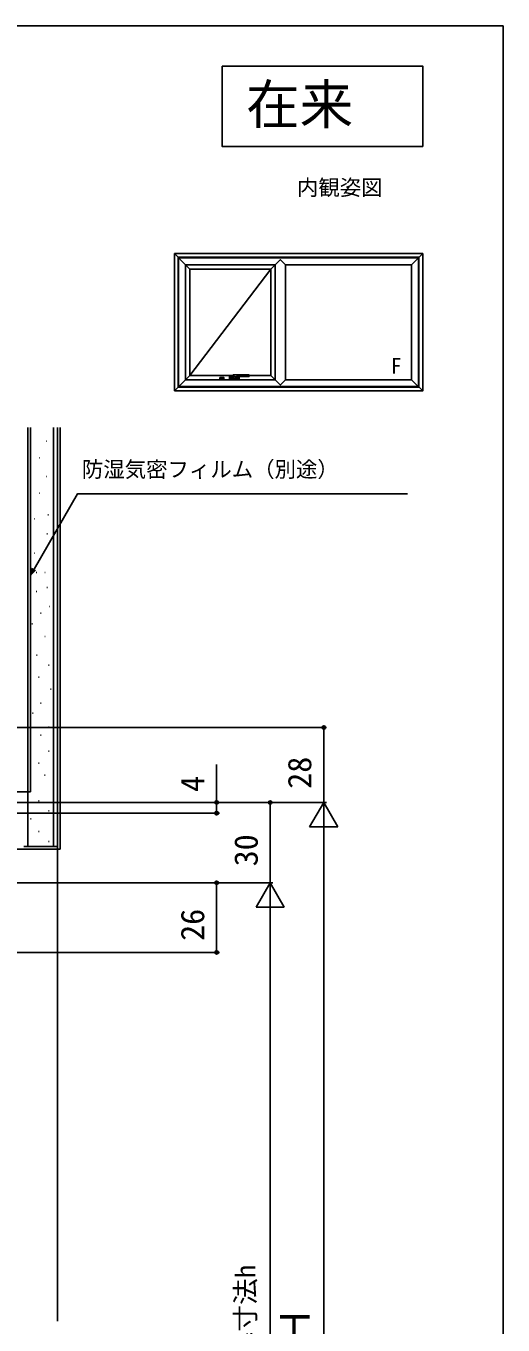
# Model space of a CAD drawing. Units: millimetres, scale not verified. Extents: x -525 to 525, y -783 to 778.
# Drawn here: x 346.8 to 525, y 262.1 to 747.3 of the extents above; entities that cross this region are included whole.
import ezdxf
from ezdxf.enums import TextEntityAlignment as Align

# ---------------------------------------------------------------- set-up
doc = ezdxf.new("R2010")
doc.units = ezdxf.units.MM
doc.header["$LTSCALE"] = 4
doc.linetypes.add('DOUBLE_CHAIN2', pattern=[12.8, 9, -1, 0.6, -0.6, 0.6, -1])
for name, color, linetype in [('0-2_USER1', 3, 'Continuous'), ('0-7_YKK_A1', 4, 'Continuous'), ('0-8_YKK_D', 6, 'Continuous'), ('0-9_YKK_ZWAK', 7, 'Continuous'), ('0-A_YSS_K', 3, 'Continuous'), ('0-B_YSS_KE', 3, 'Continuous')]:
    doc.layers.add(name, color=color, linetype=linetype)
doc.styles.add('ＭＳ ゴシック', font='')
doc.styles.get('ＭＳ ゴシック').set_extended_font_data('MS Gothic')

msp = doc.modelspace()

# ---------------------------------------------------------------- linework, layer by layer
at = {"layer": '0-2_USER1'}
msp.add_lwpolyline([(420, 732.3), (495, 732.3), (495, 702.3), (420, 702.3)], close=True, dxfattribs=at)
at = {"layer": '0-7_YKK_A1'}
for p, q in [((402.2, 662.3), (444, 662.3)), ((402.2, 662.3), (402.2, 611)), ((403.6, 660.9), (403.6, 612.4)), ((403.6, 660.9), (493.6, 660.9)), ((403.8, 660.7), (403.8, 612.6)), ((403.8, 660.7), (493.4, 660.7)), ((441.7, 660), (439.8, 658.1)), ((441.7, 660), (441.8, 660)), ((441.8, 660), (443.7, 658.1)), ((493.4, 660.7), (493.4, 612.6)), ((493.6, 660.9), (493.6, 612.4)), ((495, 662.3), (495, 611)), ((406.4, 658.1), (408, 656.5)), ((406.4, 658.1), (406.4, 615.2)), ((408, 656.5), (408, 616.8)), ((438.2, 656.5), (408, 616.8)), ((438.2, 656.5), (438.2, 616.8)), ((439.8, 658.1), (439.8, 615.2)), ((443.7, 658.1), (490.8, 658.1)), ((443.7, 658.1), (443.7, 615.2)), ((490.8, 658.1), (490.8, 615.2)), ((406.4, 615.2), (408, 616.8)), ((424.086, 616.8), (408, 616.8)), ((422.85, 616.7), (422.85, 615.4)), ((424.078, 616.75), (422.9, 616.75)), ((423.675, 615.35), (423.675, 616.726)), ((424.05, 616.347), (424.05, 616.05)), ((430.05, 616.99), (424.19, 616.99)), ((425.525, 615.35), (425.525, 616.389)), ((425.549, 616.39), (430.05, 616.39)), ((426.35, 616.39), (426.35, 615.4)), ((430.1, 616.94), (430.1, 616.44)), ((438.2, 616.8), (430.1, 616.8)), ((439.8, 615.2), (438.2, 616.8)), ((403.6, 612.4), (493.6, 612.4)), ((403.8, 612.6), (493.4, 612.6)), ((419.2, 615.955), (419.2, 615.355)), ((419.217, 615.372), (419.217, 615.938)), ((420.65, 616.005), (419.25, 616.005)), ((419.25, 615.305), (420.65, 615.305)), ((419.264, 615.305), (419.264, 615.3)), ((419.267, 615.988), (420.633, 615.988)), ((420.633, 615.322), (419.267, 615.322)), ((419.695, 615.806), (419.455, 615.664)), ((419.695, 615.504), (419.455, 615.646)), ((419.71, 615.513), (419.71, 615.797)), ((420.19, 615.513), (420.19, 615.797)), ((420.205, 615.806), (420.445, 615.664)), ((420.205, 615.504), (420.445, 615.646)), ((420.636, 615.305), (420.636, 615.3)), ((420.683, 615.938), (420.683, 615.372)), ((420.7, 615.355), (420.7, 615.955)), ((422.9, 615.35), (426.3, 615.35)), ((423.31, 616.155), (423.39, 616.155)), ((423.31, 615.945), (423.39, 615.945)), ((441.7, 613.3), (439.8, 615.2)), ((441.7, 613.3), (441.8, 613.3)), ((441.8, 613.3), (443.7, 615.2)), ((443.7, 615.2), (490.8, 615.2)), ((402.2, 611), (444, 611))]:
    msp.add_line(p, q, dxfattribs=at)
at = {"layer": '0-7_YKK_A1', "linetype": 'DOUBLE_CHAIN2'}
for p, q in [((424.166, 616.095), (424.186, 616.186)), ((424.186, 616.186), (424.207, 616.274)), ((424.312, 616.473), (424.292, 616.45)), ((430.05, 616.39), (430.05, 616.99))]:
    msp.add_line(p, q, dxfattribs=at)
at = {"layer": '0-7_YKK_A1'}
for points in [[(402.2, 662.3), (406.4, 658.1), (439.8, 658.1)], [(439.5, 662.3), (495, 662.3), (490.8, 658.1)], [(439.8, 658.1), (438.2, 656.5), (408, 656.5)], [(424.108, 616.907), (424.104, 616.896), (424.101, 616.885), (424.097, 616.867), (424.085, 616.794), (424.074, 616.716), (424.066, 616.631), (424.059, 616.54), (424.054, 616.446), (424.05, 616.347)], [(424.108, 616.907), (424.12, 616.936), (424.13, 616.953), (424.158, 616.981), (424.189, 616.99)], [(424.192, 616.99), (424.225, 616.982), (424.267, 616.954), (424.312, 616.907)], [(424.207, 616.274), (424.217, 616.308), (424.228, 616.339), (424.24, 616.368), (424.253, 616.394), (424.271, 616.424), (424.292, 616.45)], [(424.312, 616.907), (424.329, 616.882), (424.356, 616.819), (424.365, 616.784), (424.371, 616.746), (424.375, 616.705), (424.374, 616.669), (424.371, 616.634), (424.359, 616.572), (424.352, 616.547), (424.338, 616.515), (424.312, 616.473)], [(402.2, 611), (406.4, 615.2), (439.8, 615.2)], [(419.25, 615.3), (419.675, 615.3), (420.225, 615.3), (420.65, 615.3)], [(424.136, 615.65), (424.134, 615.719), (424.135, 615.829), (424.146, 615.964), (424.166, 616.096)], [(425.013, 615.602), (424.878, 615.581), (424.74, 615.567), (424.601, 615.563), (424.463, 615.566), (424.326, 615.578), (424.177, 615.602)], [(439.5, 611), (495, 611), (490.8, 615.2)]]:
    msp.add_lwpolyline(points, dxfattribs=at)
for centre, radius in [((423.35, 616.05), 0.22), ((423.35, 616.05), 0.2), ((424.6, 616.05), 0.375), ((425.85, 616.05), 0.2)]:
    msp.add_circle(centre, radius, dxfattribs=at)
for centre, radius, start, end in [((422.9, 616.7), 0.05, 90, 180), ((425.549, 615.99), 0.4, 90, 177.71301), ((430.05, 616.94), 0.05, 0, 90), ((430.05, 616.44), 0.05, 270, 0), ((419.25, 615.955), 0.05, 90, 180), ((419.25, 615.355), 0.05, 180, 270), ((419.267, 615.938), 0.05, 90, 180), ((419.267, 615.372), 0.05, 180, 270), ((419.95, 620.622), 4.692, 261.37854, 278.62146), ((419.95, 610.688), 4.692, 81.37854, 98.62146), ((419.46, 615.655), 0.01, 120.65558, 239.34442), ((419.7, 615.797), 0.01, 0, 120.65558), ((419.7, 615.513), 0.01, 239.34442, 0), ((420.2, 615.797), 0.01, 59.34442, 180), ((420.2, 615.513), 0.01, 180, 300.65558), ((420.44, 615.655), 0.01, 300.65558, 59.34442), ((420.633, 615.938), 0.05, 0, 90), ((420.633, 615.372), 0.05, 270, 0), ((420.65, 615.955), 0.05, 0, 90), ((420.65, 615.355), 0.05, 270, 0), ((422.9, 615.4), 0.05, 180, 270), ((423.35, 616.05), 0.113, 111.03947, 248.96053), ((423.35, 616.05), 0.113, 291.03947, 68.96053), ((426.575, 616.05), 2.525, 180, 190.64929), ((424.143, 615.592), 0.05, 190.64929, 259.35071), ((424.6, 618.025), 2.525, 259.35071, 280.64929), ((425.057, 615.592), 0.05, 280.64929, 349.35071), ((422.625, 616.05), 2.525, 349.35071, 359.19506), ((426.3, 615.4), 0.05, 270, 0)]:
    msp.add_arc(centre, radius, start, end, dxfattribs=at)
at = {"layer": '0-7_YKK_A1', "linetype": 'DOUBLE_CHAIN2'}
for centre, radius, start, end in [((424.186, 615.651), 0.05, 180.58522, 260.22176), ((425.005, 615.652), 0.05, 279.35046, 332.52377), ((424.255, 616.042), 0.895, 332.52377, 357.71301)]:
    msp.add_arc(centre, radius, start, end, dxfattribs=at)
at = {"layer": '0-8_YKK_D'}
for p, q in [((230, 485.3), (459, 485.3)), ((458, 457.3), (458, 485.3)), ((294.5, 457.3), (419, 457.3)), ((295, 457.3), (459, 457.3)), ((295, 457.3), (459, 457.3)), ((295, 457.3), (439, 457.3)), ((438, 427.3), (438, 457.3)), ((458, 457.3), (452.75, 448.207)), ((458, 457.3), (463.25, 448.207)), ((458, 457.3), (458, 439.113)), ((294.5, 453.3), (419, 453.3)), ((452.75, 448.207), (463.25, 448.207)), ((458, 446.8), (458, 77.8)), ((280.872, 427.3), (419, 427.3)), ((297, 427.3), (439, 427.3)), ((298, 427.3), (439, 427.3)), ((418, 427.3), (418, 401.3)), ((438, 427.3), (432.75, 418.207)), ((438, 427.3), (443.25, 418.207)), ((438, 427.3), (438, 409.113)), ((432.75, 418.207), (443.25, 418.207)), ((438, 416.8), (438, 117.8)), ((279.1, 401.3), (419, 401.3))]:
    msp.add_line(p, q, dxfattribs=at)
for points in [[(348.5, 542.218), (349.775, 544.427), (366.043, 572.604), (489.262, 572.604)], [(350.367, 544.085), (348.5, 542.218), (349.183, 544.768)], [(418, 453.3), (418, 457.3), (418, 471.418)]]:
    msp.add_lwpolyline(points, dxfattribs=at)
for centre in [(458, 485.3), (418, 457.3), (438, 457.3), (418, 453.3), (418, 427.3), (418, 401.3)]:
    msp.add_circle(centre, 0.637, dxfattribs=at)
at = {"layer": '0-9_YKK_ZWAK'}
msp.add_line((-525, 747.3), (525, 747.3), dxfattribs=at)
msp.add_lwpolyline([(-525, -782.7), (525, -782.7), (525, 747.3)], dxfattribs=at)
at = {"layer": '0-A_YSS_K'}
for p, q in [((347.5, 440.8), (347.5, 597.3)), ((357, 440.8), (357, 597.3)), ((359.5, 597.3), (359.5, 439.8)), ((354.235, 592.272), (354.435, 592.272)), ((351.64, 586.044), (351.84, 586.044)), ((354.235, 579.01), (354.435, 579.01)), ((351.64, 572.783), (351.84, 572.783)), ((349.781, 563.249), (349.981, 563.249)), ((354.917, 564.673), (355.117, 564.673)), ((354.583, 557.647), (354.783, 557.647)), ((349.781, 550.444), (349.981, 550.444)), ((350.582, 543.241), (350.782, 543.241)), ((353.783, 543.241), (353.983, 543.241)), ((350.582, 536.039), (350.782, 536.039)), ((354.583, 537.639), (354.783, 537.639)), ((355.384, 530.436), (355.584, 530.436)), ((348.981, 524.034), (349.181, 524.034)), ((352.182, 528.035), (352.382, 528.035)), ((353.783, 519.232), (353.983, 519.232)), ((350.723, 512.301), (350.923, 512.301)), ((355.199, 508.571), (355.399, 508.571)), ((351.469, 504.095), (351.669, 504.095)), ((355.945, 499.619), (356.145, 499.619)), ((349.231, 490.668), (349.431, 490.668)), ((352.215, 494.397), (352.415, 494.397)), ((355.199, 485.446), (355.399, 485.446)), ((352.215, 482.462), (352.415, 482.462)), ((348.485, 479.478), (348.685, 479.478)), ((355.199, 476.494), (355.399, 476.494)), ((351.469, 472.018), (351.669, 472.018)), ((353.707, 467.542), (353.907, 467.542)), ((348.485, 463.066), (348.685, 463.066)), ((351.469, 457.844), (351.669, 457.844)), ((355.199, 454.114), (355.399, 454.114)), ((348.485, 451.13), (348.685, 451.13)), ((351.469, 446.409), (351.669, 446.409)), ((355.199, 442.679), (355.399, 442.679)), ((279, 439.8), (359.5, 439.8)), ((358.5, 263.627), (358.5, 440.8))]:
    msp.add_line(p, q, dxfattribs=at)
at = {"layer": '0-B_YSS_KE'}
for q in [(348.5, 597.3), (294, 461.3)]:
    msp.add_line((348.5, 461.3), q, dxfattribs=at)
msp.add_lwpolyline([(358.5, 597.3), (358.5, 440.8), (346, 440.8)], dxfattribs=at)

# ---------------------------------------------------------------- texts
at = {"layer": '0-2_USER1', "style": 'ＭＳ ゴシック'}
for s, height, p in [('在来', 14.66, (429, 706.3)), ('内観姿図', 5.865, (448, 682.3))]:
    msp.add_text(s, height=height, dxfattribs=at).set_placement(p, align=Align.BOTTOM_LEFT)
at = {"layer": '0-7_YKK_A1', "style": 'ＭＳ ゴシック'}
msp.add_text('F', height=5.865, dxfattribs=at).set_placement((483.104, 615.703), align=Align.BOTTOM_LEFT)
at = {"layer": '0-8_YKK_D', "style": 'ＭＳ ゴシック'}
msp.add_text('防湿気密フィルム（別途）', height=5.865, dxfattribs=at).set_placement((367.636, 577.029), align=Align.BOTTOM_LEFT)
for s, height, p in [('28', 8.798, (456, 462.415)), ('4', 8.798, (416, 461.236)), ('30', 8.798, (436, 433.436)), ('26', 8.798, (416, 405.607)), ('内法基準寸法h', 7.331, (434.636, 219.63)), ('Ｈ', 11, (456, 253.948))]:
    msp.add_text(s, height=height, rotation=90, dxfattribs=at).set_placement(p, align=Align.BOTTOM_LEFT)

doc.saveas('drawing.dxf')
